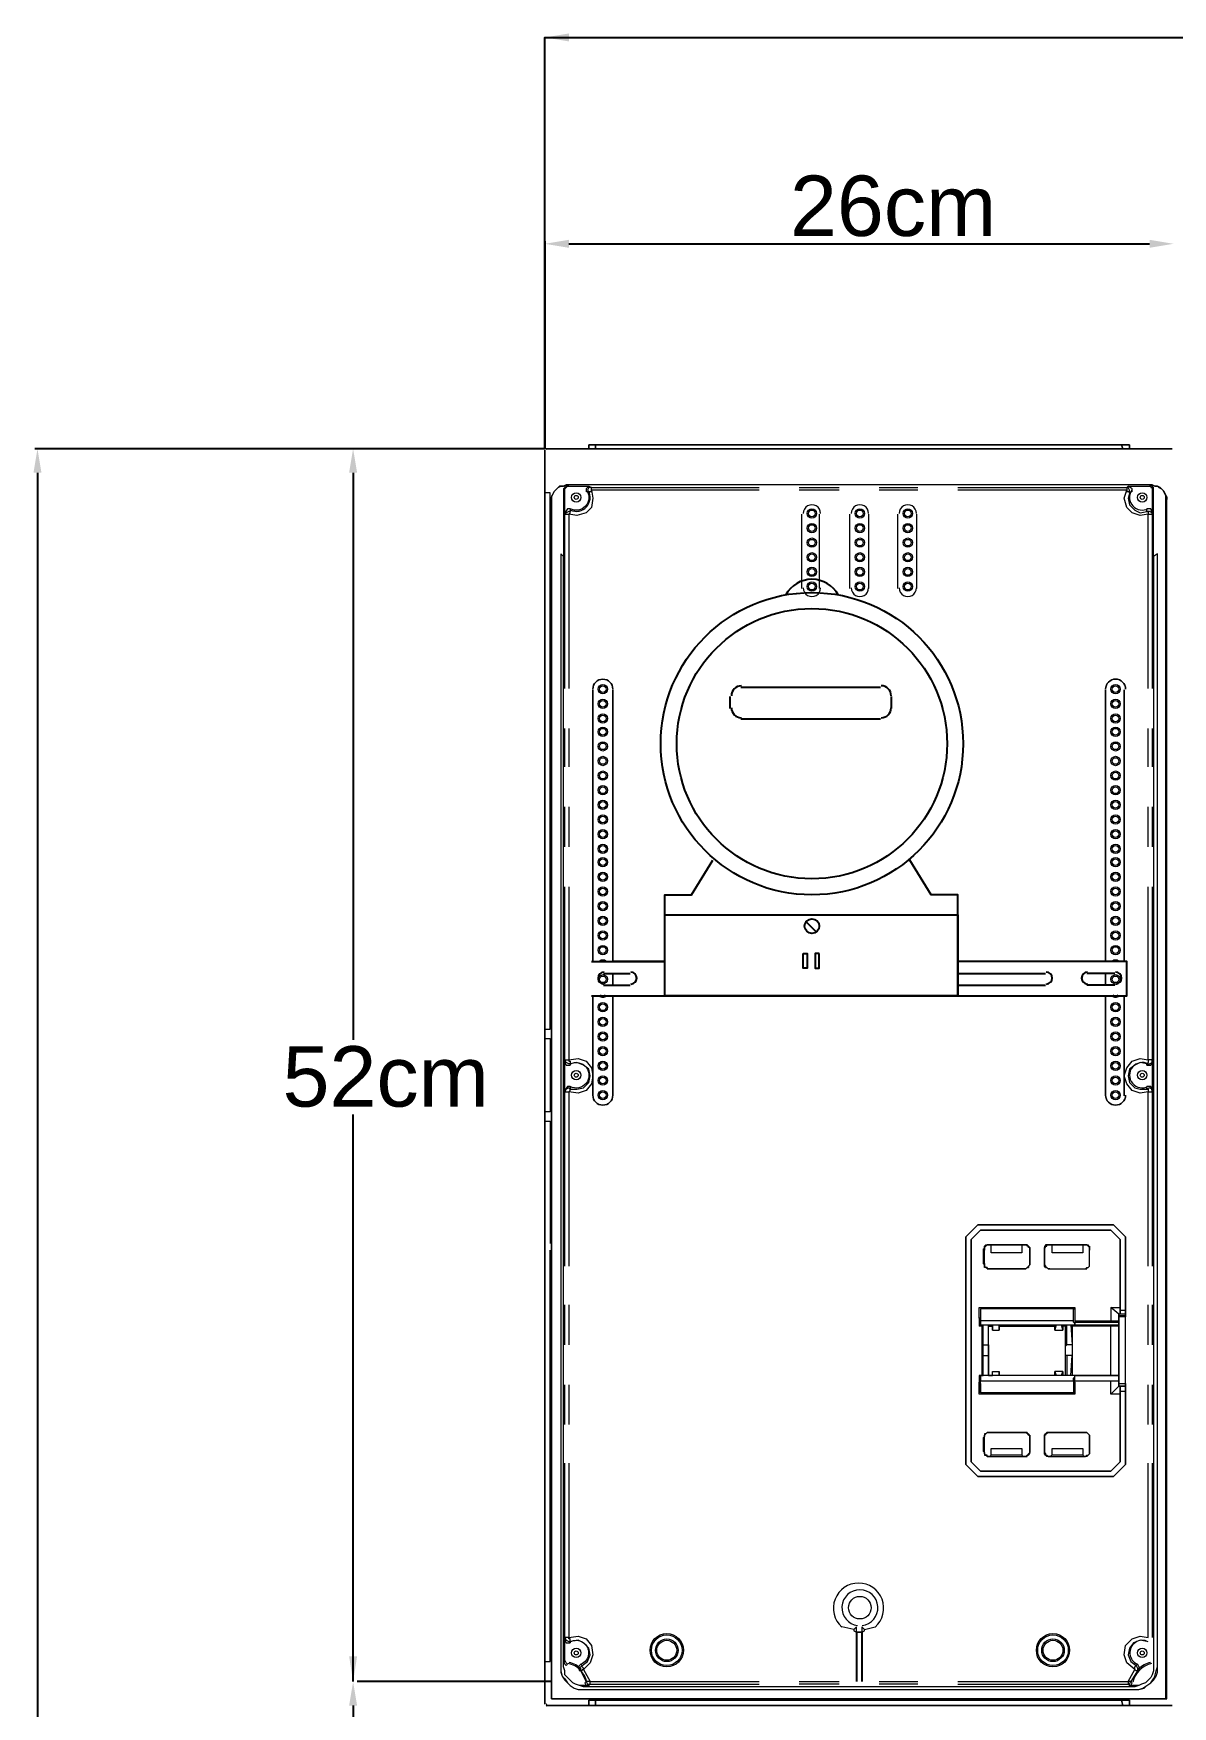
# Model space of a CAD drawing. Header units: millimetres. Extents: x -305 to 1353, y -289 to 1176.
# Drawn here: x -252.4 to -204.4, y 421.5 to 492.1 of the extents above; entities that cross this region are included whole.
import ezdxf

# ---------------------------------------------------------------- set-up
doc = ezdxf.new("R2010")
doc.units = ezdxf.units.MM
doc.header["$MEASUREMENT"] = 0
doc.layers.add('PDF_0', color=7, linetype='Continuous')
doc.layers.add('PDF_Text', color=7, linetype='Continuous')
doc.styles.add('PDF Arial', font='arial.ttf')

msp = doc.modelspace()

# ---------------------------------------------------------------- linework, layer by layer
at = {"layer": 'PDF_0', "color": 150, "lineweight": 25, "true_color": 0x007eff}
for points in [[(-230.815, 478.98), (-230.815, 491.896), (-45.328, 491.896), (-45.328, 470.276)], [(-230.815, 483.304), (-230.815, 474.544), (-239.014, 474.544)], [(-230.815, 483.304), (-230.815, 474.544), (-230.815, 483.304)], [(-229.804, 483.192), (-205.32, 483.192)], [(-234.971, 474.544), (-252.323, 474.544)], [(-252.211, 473.533), (-252.211, 396.654)], [(-238.902, 473.533), (-238.902, 449.61)], [(-238.902, 422.542), (-238.902, 446.465)], [(-230.534, 422.542), (-238.733, 422.542)], [(-238.902, 421.531), (-238.902, 396.654)]]:
    msp.add_lwpolyline(points, dxfattribs=at)
at = {"layer": 'PDF_0', "lineweight": 18}
for points in [[(-230.815, 421.587), (-230.815, 474.487)], [(-230.759, 474.544), (-204.365, 474.544)], [(-228.962, 474.544), (-228.962, 474.712), (-228.681, 474.712), (-206.499, 474.712), (-206.162, 474.712), (-206.162, 474.544), (-206.162, 474.712), (-206.499, 474.712), (-228.681, 474.712), (-228.962, 474.712)], [(-230.534, 472.41), (-230.534, 472.522), (-230.478, 472.634), (-230.422, 472.747), (-230.366, 472.803), (-230.253, 472.915), (-230.141, 472.971), (-230.029, 472.971), (-229.916, 473.027), (-230.029, 472.971), (-230.197, 472.971), (-230.253, 472.915), (-230.366, 472.803), (-230.422, 472.747), (-230.478, 472.634), (-230.534, 472.522)], [(-205.207, 473.027), (-205.095, 472.971), (-204.983, 472.971), (-204.926, 472.915), (-204.814, 472.859), (-204.758, 472.803), (-204.702, 472.69), (-204.646, 472.578), (-204.59, 472.522), (-204.59, 472.41), (-204.59, 472.522), (-204.646, 472.634), (-204.702, 472.747), (-204.758, 472.803), (-204.87, 472.915), (-204.983, 472.971), (-205.095, 472.971)], [(-229.186, 422.205), (-205.937, 422.205), (-205.769, 422.205), (-205.6, 422.261), (-205.432, 422.374), (-205.263, 422.486), (-205.151, 422.654), (-205.095, 422.767), (-205.039, 422.991), (-204.983, 423.16), (-204.983, 470.107), (-205.151, 469.995), (-205.151, 423.16), (-205.151, 422.991), (-205.207, 422.823), (-205.263, 422.711), (-205.376, 422.598), (-205.488, 422.486), (-205.656, 422.43), (-205.769, 422.374), (-205.937, 422.317), (-229.186, 422.317), (-229.355, 422.374), (-229.523, 422.43), (-229.636, 422.486), (-229.748, 422.598), (-229.86, 422.711), (-229.973, 422.823), (-229.973, 422.991), (-230.029, 423.16), (-230.029, 469.995), (-230.141, 470.107), (-230.141, 423.16), (-230.141, 422.991), (-230.085, 422.767), (-229.973, 422.654), (-229.86, 422.486), (-229.748, 422.374), (-229.579, 422.261), (-229.411, 422.205)], [(-228.793, 464.379), (-228.793, 452.923)], [(-227.951, 452.923), (-227.951, 464.379)], [(-207.173, 464.379), (-207.173, 452.923)], [(-206.387, 452.923), (-206.387, 464.379)], [(-227.951, 451.912), (-227.951, 452.418)], [(-207.173, 452.418), (-207.173, 451.912)], [(-228.793, 451.463), (-228.793, 447.251)], [(-227.951, 447.251), (-227.951, 451.463)], [(-207.173, 447.251), (-207.173, 451.463)], [(-206.387, 447.251), (-206.387, 451.463)], [(-213.069, 431.696), (-213.069, 441.299), (-212.564, 441.804), (-213.069, 441.299)], [(-210.598, 440.962), (-212.115, 440.962), (-212.058, 440.962), (-212.002, 440.962), (-210.711, 440.962), (-210.654, 440.962)], [(-210.374, 440.175), (-210.374, 440.793), (-210.374, 440.737)], [(-208.015, 440.962), (-209.588, 440.962), (-209.531, 440.962), (-209.419, 440.962), (-208.127, 440.962), (-208.071, 440.962)], [(-207.847, 440.737), (-207.847, 440.793), (-207.847, 440.849), (-207.903, 440.906), (-207.959, 440.962), (-208.015, 440.962), (-207.959, 440.962), (-207.903, 440.962), (-207.903, 440.906), (-207.847, 440.906), (-207.847, 440.849), (-207.847, 440.793)], [(-210.598, 439.951), (-210.542, 439.951), (-210.486, 440.007), (-210.43, 440.007), (-210.43, 440.063), (-210.374, 440.119), (-210.374, 440.175), (-210.374, 440.119), (-210.43, 440.063), (-210.43, 440.007), (-210.486, 440.007), (-210.542, 439.951)], [(-209.756, 440.175), (-209.756, 440.119), (-209.7, 440.063), (-209.7, 440.007), (-209.644, 440.007), (-209.588, 439.951), (-209.531, 439.951), (-209.588, 439.951), (-209.644, 440.007), (-209.7, 440.007), (-209.756, 440.063), (-209.756, 440.119)], [(-208.97, 437.368), (-209.026, 437.592), (-208.97, 437.536)], [(-211.665, 435.458), (-211.946, 435.458), (-212.115, 435.458), (-212.339, 435.458), (-212.452, 435.458), (-212.452, 435.402), (-212.452, 435.346), (-212.452, 435.29), (-212.452, 435.234), (-208.521, 435.234), (-208.521, 435.29), (-208.521, 435.346), (-208.464, 435.402), (-208.464, 435.458), (-208.633, 435.458), (-208.801, 435.458), (-209.026, 435.458), (-209.251, 435.458)], [(-212.115, 433.044), (-212.171, 433.044), (-212.227, 432.987), (-212.283, 432.987), (-212.283, 432.931), (-212.283, 432.875), (-212.339, 432.819), (-212.283, 432.819), (-212.283, 432.875), (-212.283, 432.931), (-212.227, 432.987), (-212.171, 433.044)], [(-208.015, 433.044), (-209.588, 433.044), (-209.531, 433.044)], [(-207.847, 432.819), (-207.847, 432.875), (-207.847, 432.931), (-207.903, 432.987), (-207.959, 433.044), (-208.015, 433.044), (-207.959, 433.044), (-207.903, 432.987), (-207.847, 432.931), (-207.847, 432.875)], [(-209.756, 432.257), (-209.756, 432.201), (-209.7, 432.145), (-209.7, 432.089), (-209.644, 432.089), (-209.588, 432.033), (-209.531, 432.033), (-209.588, 432.033), (-209.644, 432.033), (-209.7, 432.089), (-209.756, 432.145), (-209.756, 432.201)], [(-208.015, 432.033), (-207.959, 432.089), (-207.903, 432.089), (-207.847, 432.145), (-207.847, 432.201), (-207.847, 432.257), (-207.847, 432.201), (-207.847, 432.145), (-207.903, 432.089), (-207.959, 432.033)], [(-217.786, 424.676), (-217.674, 424.62), (-217.45, 424.62), (-217.337, 424.676), (-217.337, 424.732), (-217.45, 424.845), (-217.45, 424.62), (-217.674, 424.62), (-217.674, 424.845), (-217.786, 424.732)], [(-230.759, 421.531), (-204.365, 421.531)], [(-230.759, 421.531), (-204.365, 421.531)], [(-228.962, 421.531), (-228.962, 421.756), (-228.681, 421.756), (-206.499, 421.756), (-206.162, 421.756), (-206.162, 421.531), (-206.162, 421.756), (-206.499, 421.756), (-228.681, 421.756), (-228.962, 421.756)]]:
    msp.add_lwpolyline(points, close=True, dxfattribs=at)
for points in [[(-230.759, 474.544), (-204.365, 474.544)], [(-205.151, 469.995), (-205.151, 472.859), (-205.151, 472.915), (-205.207, 472.971), (-205.263, 473.027), (-229.86, 473.027), (-229.916, 472.971), (-229.973, 472.971), (-229.973, 472.915), (-230.029, 472.859), (-230.029, 469.995)], [(-205.207, 473.027), (-229.916, 473.027)], [(-206.05, 472.747), (-206.05, 472.859), (-206.218, 472.971), (-205.32, 472.971), (-205.263, 472.971), (-205.263, 472.915), (-205.207, 472.915), (-205.207, 472.859), (-205.207, 472.803), (-205.207, 471.848), (-205.263, 472.017), (-205.432, 472.017)], [(-230.815, 450.059), (-230.59, 450.059), (-230.59, 472.69), (-230.815, 472.69)], [(-230.534, 472.578), (-230.534, 421.812), (-230.534, 472.41)], [(-230.534, 472.41), (-230.534, 472.41)], [(-204.646, 472.578), (-204.646, 421.812), (-204.59, 421.812), (-204.59, 472.41)], [(-219.977, 468.647), (-219.977, 471.792)], [(-219.247, 471.792), (-219.247, 468.647)], [(-217.955, 468.647), (-217.955, 471.792)], [(-217.169, 471.792), (-217.169, 468.647)], [(-215.933, 468.647), (-215.933, 471.792)], [(-215.147, 471.792), (-215.147, 468.647)], [(-230.141, 470.107), (-230.141, 423.16), (-230.141, 422.935), (-230.085, 422.767), (-229.973, 422.598), (-229.86, 422.486), (-229.748, 422.374), (-229.579, 422.261), (-229.411, 422.205), (-229.186, 422.205), (-205.937, 422.205), (-205.769, 422.205), (-205.544, 422.261), (-205.432, 422.374), (-205.263, 422.486), (-205.151, 422.598), (-205.039, 422.767), (-204.983, 422.935), (-204.983, 423.16), (-204.983, 470.107)], [(-230.029, 469.995), (-230.029, 469.995)], [(-228.793, 464.379), (-228.793, 464.379)], [(-227.951, 464.379), (-227.951, 464.379)], [(-207.173, 464.379), (-207.173, 464.379)], [(-206.387, 464.379), (-206.387, 464.379)], [(-230.815, 449.666), (-230.59, 449.666), (-230.59, 446.577), (-230.815, 446.577)], [(-205.432, 448.543), (-205.263, 448.543), (-205.207, 448.655), (-205.207, 447.476), (-205.263, 447.644), (-205.432, 447.644)], [(-230.815, 446.184), (-230.59, 446.184), (-230.59, 441.018)], [(-212.564, 441.804), (-206.836, 441.804), (-212.564, 441.804)], [(-206.836, 441.804), (-206.33, 441.299), (-206.836, 441.804)], [(-212.845, 441.186), (-212.452, 441.579), (-212.845, 441.186)], [(-212.845, 431.808), (-212.845, 441.186), (-212.845, 431.808)], [(-212.452, 441.579), (-206.948, 441.579), (-212.452, 441.579)], [(-206.948, 441.579), (-206.555, 441.186), (-206.948, 441.579)], [(-206.33, 435.121), (-206.33, 435.009), (-206.611, 435.009), (-206.555, 435.009), (-206.33, 435.009), (-206.33, 434.953), (-206.33, 434.897), (-206.33, 434.841), (-206.33, 434.784), (-206.33, 431.696), (-206.33, 441.299), (-206.33, 438.21), (-206.33, 438.154), (-206.33, 438.098), (-206.33, 438.041), (-206.33, 437.985)], [(-206.555, 438.21), (-206.555, 441.186), (-206.555, 438.322), (-206.555, 438.266), (-206.555, 438.21), (-206.555, 438.154), (-206.555, 438.098), (-206.555, 438.041), (-206.555, 438.098), (-206.555, 438.154), (-206.555, 438.21), (-206.33, 438.21)], [(-230.815, 423.384), (-230.59, 423.384), (-230.59, 440.737)], [(-212.339, 440.793), (-212.283, 440.793), (-212.283, 440.849), (-212.283, 440.906), (-212.227, 440.962), (-212.171, 440.962), (-212.115, 440.962), (-212.171, 440.962), (-212.227, 440.906), (-212.283, 440.849), (-212.283, 440.793), (-212.283, 440.737)], [(-212.283, 440.175), (-212.283, 440.737), (-212.339, 440.793), (-212.339, 440.175), (-212.283, 440.175), (-212.283, 440.119), (-212.283, 440.063), (-212.227, 440.007), (-212.171, 440.007), (-212.171, 439.951), (-212.115, 439.951), (-212.171, 439.951), (-212.171, 440.007), (-212.227, 440.007), (-212.283, 440.007), (-212.283, 440.063), (-212.283, 440.119), (-212.339, 440.175)], [(-210.711, 440.962), (-210.711, 440.625), (-212.002, 440.625), (-212.002, 440.962)], [(-210.374, 440.737), (-210.374, 440.793), (-210.374, 440.849), (-210.43, 440.849), (-210.43, 440.906), (-210.486, 440.906), (-210.486, 440.962), (-210.542, 440.962), (-210.598, 440.962), (-210.542, 440.962), (-210.486, 440.962), (-210.43, 440.906), (-210.374, 440.849), (-210.374, 440.793)], [(-209.588, 440.962), (-209.644, 440.962), (-209.7, 440.962), (-209.7, 440.906), (-209.756, 440.906), (-209.756, 440.849), (-209.756, 440.793), (-209.756, 440.175), (-209.756, 440.737), (-209.756, 440.793)], [(-209.756, 440.737), (-209.756, 440.793), (-209.756, 440.849), (-209.7, 440.849), (-209.7, 440.906), (-209.644, 440.906), (-209.644, 440.962), (-209.588, 440.962), (-209.531, 440.962)], [(-209.588, 439.951), (-208.015, 439.951), (-207.959, 439.951), (-207.959, 440.007), (-207.903, 440.007), (-207.847, 440.063), (-207.847, 440.119), (-207.847, 440.175), (-207.847, 440.793)], [(-209.531, 439.951), (-208.015, 439.951), (-207.959, 440.007), (-207.903, 440.007), (-207.847, 440.063), (-207.847, 440.119), (-207.847, 440.175), (-207.847, 440.737)], [(-208.127, 440.962), (-208.127, 440.625), (-209.419, 440.625), (-209.419, 440.962)], [(-212.115, 439.951), (-210.598, 439.951), (-212.115, 439.951)], [(-212.508, 437.873), (-212.508, 438.322), (-208.464, 438.322), (-208.464, 437.873)], [(-206.33, 438.041), (-206.555, 438.041), (-206.611, 438.041), (-206.948, 438.322), (-206.948, 437.761)], [(-206.948, 438.322), (-206.555, 438.322)], [(-208.521, 438.266), (-208.464, 438.266), (-212.452, 438.266), (-212.452, 437.929), (-212.452, 437.873), (-212.508, 437.873), (-212.508, 437.536), (-212.452, 437.592)], [(-212.395, 437.536), (-212.395, 435.458), (-212.339, 435.458), (-212.339, 436.301), (-212.339, 436.357), (-212.339, 436.413), (-212.339, 436.469), (-212.339, 436.525), (-212.339, 436.581), (-212.339, 436.638), (-212.339, 436.694), (-212.339, 436.75), (-212.339, 437.592), (-212.395, 437.536), (-212.508, 437.536)], [(-208.521, 437.761), (-208.521, 438.266), (-212.452, 438.266), (-212.452, 437.761), (-212.452, 437.705), (-212.452, 437.648), (-212.452, 437.592), (-212.339, 437.592), (-212.115, 437.592), (-211.946, 437.592), (-211.665, 437.592), (-209.251, 437.592), (-209.026, 437.592), (-208.801, 437.592), (-208.633, 437.592), (-208.464, 437.592), (-208.464, 437.648), (-208.521, 437.705), (-208.521, 437.761), (-212.452, 437.761)], [(-212.339, 436.75), (-212.115, 436.75), (-212.115, 437.592), (-212.115, 437.536), (-211.946, 437.536), (-211.946, 437.592), (-211.946, 437.368), (-211.665, 437.368), (-211.665, 437.592), (-211.665, 437.536), (-209.307, 437.536), (-209.251, 437.592), (-209.307, 437.368), (-208.97, 437.368)], [(-208.801, 436.301), (-208.857, 436.301), (-208.857, 436.357), (-208.857, 436.413), (-208.857, 436.469), (-208.857, 436.525), (-208.857, 436.581), (-208.857, 436.638), (-208.857, 436.694), (-208.801, 436.75), (-208.801, 437.592), (-208.857, 437.536), (-208.97, 437.536)], [(-206.611, 437.536), (-206.667, 437.536), (-206.723, 437.536), (-206.78, 437.536), (-206.836, 437.536), (-206.892, 437.536), (-206.948, 437.536), (-208.577, 437.536), (-208.633, 437.592), (-208.577, 436.75), (-208.801, 436.75)], [(-208.464, 438.266), (-208.464, 437.929), (-208.464, 437.873), (-208.464, 437.761), (-208.464, 437.705), (-208.464, 437.592), (-206.611, 437.592)], [(-208.464, 437.761), (-206.948, 437.761), (-206.892, 437.761), (-206.836, 437.761), (-206.78, 437.761), (-206.723, 437.761), (-206.667, 437.761), (-206.611, 437.761)], [(-208.464, 437.705), (-206.611, 437.705)], [(-206.611, 437.985), (-206.33, 437.985), (-206.33, 437.929), (-206.611, 437.929), (-206.611, 437.985), (-206.611, 438.041), (-206.611, 437.761), (-206.611, 437.705), (-206.611, 437.592), (-206.611, 437.536), (-206.611, 435.458), (-206.611, 435.234), (-206.611, 435.009), (-206.611, 435.121), (-206.611, 437.929)], [(-206.611, 435.121), (-206.33, 435.121), (-206.33, 437.929)], [(-212.115, 435.458), (-212.115, 437.536)], [(-211.946, 437.368), (-211.946, 437.536)], [(-211.665, 437.536), (-211.665, 437.368)], [(-209.307, 437.368), (-209.307, 437.536)], [(-208.857, 435.458), (-208.857, 437.536)], [(-208.577, 437.536), (-208.577, 435.458)], [(-206.948, 435.458), (-206.948, 437.536)], [(-212.339, 436.301), (-212.115, 436.301), (-212.115, 435.458), (-211.946, 435.458), (-211.946, 435.627), (-211.665, 435.627), (-211.665, 435.458)], [(-212.115, 436.75), (-212.115, 436.694), (-212.115, 436.638), (-212.115, 436.581), (-212.115, 436.525), (-212.115, 436.469), (-212.115, 436.413), (-212.115, 436.357), (-212.115, 436.301)], [(-208.521, 435.234), (-208.521, 434.728), (-208.464, 434.728), (-208.464, 435.065), (-208.464, 435.121), (-208.464, 435.177), (-208.464, 435.234), (-208.464, 435.458), (-206.611, 435.458), (-206.667, 435.458), (-206.723, 435.458), (-206.78, 435.458), (-206.836, 435.458), (-206.892, 435.458), (-206.948, 435.458), (-208.577, 435.458), (-208.633, 435.458), (-208.577, 436.301), (-208.801, 436.301), (-208.801, 435.458), (-208.857, 435.458), (-208.97, 435.458), (-209.026, 435.458), (-208.97, 435.627), (-209.307, 435.627), (-209.251, 435.458), (-209.307, 435.458), (-211.665, 435.458), (-211.665, 435.627)], [(-208.577, 436.75), (-208.577, 436.694), (-208.577, 436.638), (-208.577, 436.581), (-208.577, 436.525), (-208.577, 436.469), (-208.577, 436.413), (-208.577, 436.357), (-208.577, 436.301)], [(-212.452, 435.458), (-212.508, 435.458), (-212.508, 435.177), (-212.452, 435.121), (-212.452, 435.065), (-212.452, 434.728), (-212.452, 435.234)], [(-212.508, 435.458), (-212.395, 435.458)], [(-211.946, 435.458), (-211.946, 435.627)], [(-209.307, 435.458), (-209.307, 435.627)], [(-208.97, 435.627), (-208.97, 435.458)], [(-208.464, 435.177), (-208.464, 434.672), (-212.508, 434.672), (-212.508, 435.177)], [(-208.464, 435.234), (-206.611, 435.234)], [(-206.948, 434.672), (-206.948, 435.234)], [(-206.555, 434.672), (-206.948, 434.672), (-206.611, 435.009)], [(-206.33, 434.784), (-206.555, 434.784), (-206.555, 434.841), (-206.555, 434.897), (-206.555, 434.953), (-206.555, 435.009), (-206.555, 434.953), (-206.555, 434.897), (-206.555, 434.841), (-206.555, 434.784), (-206.555, 434.728), (-206.555, 434.672), (-206.555, 431.808), (-206.555, 434.784)], [(-208.464, 434.728), (-212.452, 434.728), (-208.521, 434.728)], [(-212.339, 432.257), (-212.283, 432.201), (-212.283, 432.145), (-212.283, 432.089), (-212.227, 432.089), (-212.171, 432.033), (-212.115, 432.033), (-210.598, 432.033), (-210.542, 432.033), (-210.486, 432.033), (-210.486, 432.089), (-210.43, 432.089), (-210.43, 432.145), (-210.374, 432.145), (-210.374, 432.201), (-210.374, 432.257), (-210.374, 432.819), (-210.374, 432.875), (-210.374, 432.931), (-210.43, 432.931), (-210.43, 432.987), (-210.486, 432.987), (-210.486, 433.044), (-210.542, 433.044), (-210.598, 433.044), (-212.115, 433.044), (-210.598, 433.044), (-210.542, 433.044), (-210.486, 433.044), (-210.486, 432.987), (-210.43, 432.987), (-210.43, 432.931), (-210.374, 432.931), (-210.374, 432.875), (-210.374, 432.819), (-210.374, 432.257), (-210.374, 432.201), (-210.43, 432.145), (-210.43, 432.089), (-210.486, 432.089), (-210.542, 432.033), (-210.598, 432.033), (-210.654, 432.033), (-210.711, 432.089), (-212.002, 432.089), (-212.058, 432.033), (-212.115, 432.033), (-212.171, 432.033), (-212.171, 432.089), (-212.227, 432.089), (-212.283, 432.145), (-212.283, 432.201), (-212.283, 432.257)], [(-212.339, 432.819), (-212.339, 432.257), (-212.283, 432.257), (-212.283, 432.819)], [(-209.531, 433.044), (-209.588, 433.044), (-209.644, 433.044), (-209.644, 432.987), (-209.7, 432.987), (-209.7, 432.931), (-209.756, 432.931), (-209.756, 432.875), (-209.756, 432.819), (-209.756, 432.875), (-209.756, 432.931), (-209.7, 432.987), (-209.644, 433.044), (-209.588, 433.044)], [(-209.756, 432.257), (-209.756, 432.819), (-209.756, 432.257)], [(-207.847, 432.819), (-207.847, 432.257), (-207.847, 432.819)], [(-212.002, 432.089), (-212.002, 432.37), (-210.711, 432.37), (-210.711, 432.089)], [(-209.588, 432.033), (-208.015, 432.033), (-208.071, 432.033), (-208.127, 432.089), (-209.419, 432.089), (-209.531, 432.033)], [(-209.419, 432.089), (-209.419, 432.37), (-208.127, 432.37), (-208.127, 432.089)], [(-212.564, 431.19), (-213.069, 431.696), (-212.564, 431.19)], [(-212.452, 431.415), (-212.845, 431.808), (-212.452, 431.415)], [(-212.452, 431.415), (-206.948, 431.415), (-212.452, 431.415)], [(-206.555, 431.808), (-206.948, 431.415), (-206.555, 431.808)], [(-206.33, 431.696), (-206.836, 431.19), (-206.33, 431.696)], [(-212.564, 431.19), (-206.836, 431.19), (-212.564, 431.19)], [(-229.86, 423.272), (-229.916, 423.328), (-229.973, 423.441), (-229.973, 424.283), (-229.916, 424.171), (-229.748, 424.171)], [(-217.786, 424.732), (-218.292, 424.845)], [(-217.786, 424.732), (-217.786, 424.732)], [(-217.337, 424.732), (-216.888, 424.845)], [(-230.141, 423.16), (-230.141, 423.16)], [(-229.13, 422.486), (-229.074, 422.374), (-228.962, 422.374), (-229.186, 422.374), (-229.355, 422.374), (-229.523, 422.43), (-229.636, 422.486), (-229.748, 422.598), (-229.86, 422.711), (-229.973, 422.823), (-229.973, 422.991), (-230.029, 423.16), (-230.029, 423.384), (-229.973, 423.272), (-229.916, 423.216)], [(-205.151, 423.16), (-205.151, 422.991), (-205.207, 422.823), (-205.263, 422.711), (-205.376, 422.598), (-205.488, 422.486), (-205.656, 422.43), (-205.769, 422.374), (-205.937, 422.374), (-206.162, 422.374), (-206.106, 422.374), (-206.05, 422.486)], [(-229.186, 422.205), (-229.186, 422.205)], [(-205.937, 422.205), (-205.937, 422.205)], [(-230.759, 421.531), (-204.365, 421.531)], [(-204.646, 421.812), (-230.534, 421.812), (-204.59, 421.812)], [(-230.534, 421.812), (-230.534, 421.812)], [(-206.162, 421.531), (-206.162, 421.756), (-206.499, 421.756), (-228.681, 421.756), (-228.962, 421.756), (-228.962, 421.531)]]:
    msp.add_lwpolyline(points, dxfattribs=at)
at = {"layer": 'PDF_0', "lineweight": 0}
for points in [[(-228.681, 474.544), (-228.681, 474.712)], [(-206.499, 474.712), (-206.443, 474.544)], [(-206.274, 472.915), (-206.274, 472.803), (-206.274, 472.747), (-206.218, 472.747), (-206.162, 472.747), (-206.162, 472.69), (-206.162, 472.803), (-206.218, 472.915)], [(-228.681, 421.531), (-228.681, 421.756)], [(-206.499, 421.756), (-206.443, 421.531)]]:
    msp.add_lwpolyline(points, close=True, dxfattribs=at)
for points in [[(-229.973, 472.803), (-230.029, 472.859)], [(-229.86, 473.027), (-229.804, 472.971)], [(-221.774, 472.803), (-228.849, 472.803), (-228.849, 472.915), (-228.962, 472.915), (-229.018, 472.803), (-228.962, 472.69), (-229.074, 472.747)], [(-228.962, 472.971), (-228.849, 472.915), (-221.774, 472.915)], [(-220.089, 472.915), (-218.404, 472.915)], [(-216.719, 472.915), (-215.091, 472.915)], [(-213.406, 472.915), (-206.274, 472.915), (-206.218, 472.971)], [(-205.32, 472.971), (-205.263, 473.027)], [(-205.151, 472.859), (-205.207, 472.803)], [(-228.962, 472.69), (-228.962, 472.747), (-228.906, 472.747), (-228.849, 472.747), (-228.849, 472.803), (-228.793, 472.466), (-228.849, 472.073), (-229.074, 471.848), (-229.467, 471.736), (-229.804, 471.792), (-229.748, 471.848), (-229.748, 471.904)], [(-218.404, 472.803), (-220.089, 472.803)], [(-215.091, 472.803), (-216.719, 472.803)], [(-206.05, 472.747), (-206.162, 472.69), (-206.218, 472.466), (-206.162, 472.185), (-205.937, 471.96), (-205.713, 471.848), (-205.432, 471.904), (-205.376, 471.904), (-205.376, 471.848), (-205.376, 471.792), (-205.713, 471.736), (-206.05, 471.848), (-206.274, 472.073), (-206.387, 472.466), (-206.274, 472.803), (-213.406, 472.803)], [(-229.748, 472.017), (-229.748, 471.904), (-229.804, 471.904), (-229.916, 471.848), (-229.973, 471.792), (-229.804, 471.792), (-229.804, 464.435)], [(-229.973, 464.435), (-229.973, 471.792), (-229.973, 471.848)], [(-205.376, 464.435), (-205.376, 471.792), (-205.207, 471.792), (-205.207, 471.848), (-205.32, 471.904), (-205.432, 471.904), (-205.432, 472.017)], [(-205.207, 471.848), (-205.207, 471.792), (-205.207, 464.435)], [(-229.973, 461.122), (-229.973, 462.751)], [(-229.804, 462.751), (-229.804, 461.122)], [(-205.376, 461.122), (-205.376, 462.751)], [(-205.207, 462.751), (-205.207, 461.122)], [(-229.973, 457.753), (-229.973, 459.437)], [(-229.804, 459.437), (-229.804, 457.753)], [(-205.376, 457.753), (-205.376, 459.437)], [(-205.207, 459.437), (-205.207, 457.753)], [(-229.973, 448.655), (-229.973, 448.768), (-229.973, 456.068)], [(-229.804, 456.068), (-229.804, 448.768), (-229.804, 448.711), (-229.748, 448.711), (-229.748, 448.655), (-229.748, 448.599), (-229.804, 448.599), (-229.916, 448.655), (-229.973, 448.768), (-229.804, 448.768), (-229.411, 448.824), (-229.074, 448.711), (-228.849, 448.431), (-228.793, 448.094), (-228.849, 447.757), (-229.074, 447.476), (-229.411, 447.364), (-229.804, 447.42), (-229.748, 447.476), (-229.748, 447.532), (-229.467, 447.532), (-229.186, 447.588), (-228.962, 447.813), (-228.906, 448.094), (-228.962, 448.374), (-229.186, 448.543), (-229.467, 448.655), (-229.748, 448.599), (-229.748, 448.543)], [(-205.376, 440.063), (-205.376, 447.42), (-205.207, 447.42), (-205.207, 447.532), (-205.32, 447.588), (-205.432, 447.532), (-205.376, 447.532), (-205.376, 447.476), (-205.376, 447.42), (-205.713, 447.364), (-206.05, 447.476), (-206.274, 447.757), (-206.387, 448.094), (-206.274, 448.431), (-206.05, 448.711), (-205.713, 448.824), (-205.376, 448.768), (-205.376, 448.711), (-205.376, 448.655), (-205.432, 448.599), (-205.32, 448.599), (-205.207, 448.655), (-205.207, 448.768), (-205.376, 448.768), (-205.376, 456.068)], [(-205.207, 456.068), (-205.207, 448.768), (-205.207, 448.655)], [(-205.432, 448.543), (-205.432, 448.599), (-205.713, 448.655), (-205.937, 448.543), (-206.162, 448.374), (-206.218, 448.094), (-206.162, 447.813), (-205.937, 447.588), (-205.713, 447.532), (-205.432, 447.532), (-205.432, 447.644)], [(-229.748, 447.644), (-229.748, 447.532), (-229.804, 447.588), (-229.916, 447.532), (-229.973, 447.42), (-229.804, 447.42), (-229.804, 440.063)], [(-229.973, 440.063), (-229.973, 447.42), (-229.973, 447.476)], [(-205.207, 447.476), (-205.207, 447.42), (-205.207, 440.063)], [(-229.973, 436.75), (-229.973, 438.435)], [(-229.804, 438.435), (-229.804, 436.75)], [(-205.376, 436.75), (-205.376, 438.435)], [(-205.207, 438.435), (-205.207, 436.75)], [(-229.973, 433.38), (-229.973, 435.065)], [(-229.804, 435.065), (-229.804, 433.38)], [(-205.376, 433.38), (-205.376, 435.065)], [(-205.207, 435.065), (-205.207, 433.38)], [(-229.973, 424.283), (-229.973, 424.395), (-229.973, 431.752)], [(-229.804, 431.752), (-229.804, 424.395), (-229.973, 424.395), (-229.916, 424.283), (-229.804, 424.227), (-229.748, 424.227), (-229.748, 424.171)], [(-213.406, 422.542), (-206.218, 422.542), (-206.218, 422.43), (-206.162, 422.43), (-206.106, 422.542), (-206.162, 422.542), (-206.218, 422.542), (-205.937, 423.048), (-205.937, 423.104), (-205.937, 423.16), (-205.881, 423.216), (-205.825, 423.104), (-205.825, 422.991), (-205.881, 422.991), (-205.937, 423.048), (-206.274, 423.328), (-206.387, 423.665), (-206.33, 424.058), (-206.05, 424.339), (-205.713, 424.451), (-205.376, 424.395), (-205.376, 431.752)], [(-205.207, 431.752), (-205.207, 424.395)], [(-229.299, 423.272), (-229.243, 423.216), (-229.018, 423.384), (-228.906, 423.665), (-228.962, 423.946), (-229.186, 424.171), (-229.411, 424.283), (-229.748, 424.227), (-229.748, 424.283), (-229.748, 424.339), (-229.804, 424.339), (-229.804, 424.395), (-229.411, 424.451), (-229.074, 424.339), (-228.849, 424.058), (-228.793, 423.665), (-228.906, 423.328), (-229.186, 423.048), (-229.186, 423.104), (-229.243, 423.16), (-229.243, 423.216), (-229.355, 423.104), (-229.299, 422.991), (-229.243, 422.991), (-229.243, 423.048), (-229.186, 423.048), (-228.906, 422.542), (-221.774, 422.542)], [(-205.432, 424.227), (-205.713, 424.283), (-205.993, 424.171), (-206.162, 423.946), (-206.218, 423.665), (-206.106, 423.384), (-205.881, 423.216), (-205.825, 423.272)], [(-230.029, 423.384), (-229.973, 423.384), (-229.973, 423.441)], [(-230.029, 423.16), (-230.029, 423.16)], [(-229.86, 423.272), (-229.916, 423.216)], [(-229.13, 422.486), (-229.074, 422.542), (-229.018, 422.43), (-228.906, 422.43), (-228.906, 422.542), (-228.962, 422.542), (-229.018, 422.542), (-229.074, 422.542), (-229.299, 422.991), (-229.355, 422.991)], [(-205.769, 422.991), (-205.825, 422.991), (-206.106, 422.542), (-206.05, 422.486)], [(-229.186, 422.374), (-229.186, 422.317)], [(-228.962, 422.374), (-228.906, 422.43), (-221.774, 422.43)], [(-220.089, 422.542), (-218.404, 422.542)], [(-218.404, 422.43), (-220.089, 422.43)], [(-216.719, 422.542), (-215.091, 422.542)], [(-215.091, 422.43), (-216.719, 422.43)], [(-213.406, 422.43), (-206.218, 422.43), (-206.162, 422.374)], [(-205.937, 422.317), (-205.937, 422.374)], [(-228.681, 421.756), (-228.681, 421.531)], [(-206.443, 421.531), (-206.499, 421.756)]]:
    msp.add_lwpolyline(points, dxfattribs=at)
at = {"layer": 'PDF_0', "lineweight": 18}
for points in [[(-229.047, 472.784, -0.775478), (-229.748, 472.017), (-229.86, 472.017), (-229.973, 471.848), (-229.973, 472.803), (-229.973, 472.859), (-229.916, 472.915), (-229.86, 472.971), (-229.804, 472.971), (-228.962, 472.971), (-229.074, 472.859), (-229.074, 472.747)], [(-229.748, 448.592, -1.671898), (-229.748, 447.644), (-229.86, 447.644), (-229.973, 447.476), (-229.973, 448.655), (-229.916, 448.543), (-229.748, 448.543)], [(-229.748, 424.22, -1.055203), (-229.299, 423.272), (-229.411, 423.16), (-229.355, 422.991)], [(-205.376, 424.22, 1.055362), (-205.825, 423.272), (-205.769, 423.16), (-205.769, 422.991)]]:
    msp.add_lwpolyline(points, format="xyb", dxfattribs=at)
for points in [[(-227.951, 464.407, 0.999967), (-228.793, 464.407, -0.999967)], [(-206.33, 464.407, 0.999967), (-207.173, 464.407, -0.999967)], [(-228.793, 447.279, 0.999977), (-227.951, 447.279, -0.999977)], [(-207.173, 447.279, 0.999977), (-206.33, 447.279, -0.999977)]]:
    msp.add_lwpolyline(points, format="xyb", close=True, dxfattribs=at)
at = {"layer": 'PDF_0', "lineweight": 25}
for points in [[(-222.56, 464.492), (-216.663, 464.492)], [(-223.009, 463.593), (-223.009, 464.098)], [(-216.214, 464.098), (-216.214, 463.593)], [(-216.663, 463.144), (-222.56, 463.144)], [(-225.761, 451.463), (-225.761, 455.731), (-224.638, 455.731), (-223.739, 457.191)], [(-213.406, 451.463), (-213.406, 455.731), (-214.529, 455.731), (-215.428, 457.191)], [(-219.359, 454.159), (-219.808, 454.608), (-219.359, 454.159)], [(-228.849, 451.463), (-206.274, 451.463), (-206.274, 452.923), (-213.406, 452.923)], [(-228.849, 452.923), (-225.761, 452.923), (-227.951, 452.923)], [(-228.344, 452.418), (-227.221, 452.418)], [(-213.406, 452.418), (-209.7, 452.418)], [(-206.78, 452.418), (-207.959, 452.418)], [(-228.344, 451.912), (-227.221, 451.912)], [(-213.406, 451.912), (-209.7, 451.912)], [(-206.78, 451.912), (-207.959, 451.912)], [(-217.674, 424.62), (-217.674, 422.542)], [(-217.45, 424.62), (-217.45, 422.542)]]:
    msp.add_lwpolyline(points, dxfattribs=at)
for points in [[(-225.761, 454.889), (-213.406, 454.889), (-213.406, 451.463), (-225.761, 451.463)], [(-219.92, 453.26), (-219.752, 453.26), (-219.752, 452.642), (-219.92, 452.642)], [(-219.247, 453.26), (-219.415, 453.26), (-219.415, 452.642), (-219.247, 452.642)]]:
    msp.add_lwpolyline(points, close=True, dxfattribs=at)
for points in [[(-228.316, 452.474, 0.414167), (-228.569, 452.221, 0.414167), (-228.316, 451.968)], [(-227.193, 451.968, 0.414167), (-226.94, 452.221, 0.414167), (-227.193, 452.474)], [(-209.672, 451.968, 0.414167), (-209.419, 452.221, 0.414167), (-209.672, 452.474)], [(-207.931, 452.474, 0.414167), (-208.184, 452.221, 0.414167), (-207.931, 451.968)], [(-206.752, 451.968, 0.414167), (-206.499, 452.221, 0.414167), (-206.752, 452.474)]]:
    msp.add_lwpolyline(points, format="xyb", dxfattribs=at)
at = {"layer": 'PDF_0', "lineweight": 18}
for centre, radius in [((-229.495, 472.494), 0.197), ((-229.495, 472.494), 0.0843), ((-205.628, 472.494), 0.197), ((-205.628, 472.494), 0.0843), ((-219.555, 471.82), 0.197), ((-219.555, 471.82), 0.14), ((-217.534, 471.82), 0.197), ((-217.534, 471.82), 0.14), ((-215.512, 471.82), 0.197), ((-215.512, 471.82), 0.14), ((-219.555, 471.202), 0.197), ((-219.555, 470.585), 0.197), ((-219.555, 471.202), 0.14), ((-217.534, 471.202), 0.197), ((-217.534, 470.585), 0.197), ((-217.534, 471.202), 0.14), ((-215.512, 471.202), 0.197), ((-215.512, 470.585), 0.197), ((-215.512, 471.202), 0.14), ((-219.555, 469.967), 0.197), ((-219.555, 470.585), 0.14), ((-219.555, 469.967), 0.14), ((-217.534, 469.967), 0.197), ((-217.534, 470.585), 0.14), ((-217.534, 469.967), 0.14), ((-215.512, 469.967), 0.197), ((-215.512, 470.585), 0.14), ((-215.512, 469.967), 0.14), ((-219.555, 469.349), 0.197), ((-219.555, 469.349), 0.14), ((-217.534, 469.349), 0.197), ((-217.534, 469.349), 0.14), ((-215.512, 469.349), 0.197), ((-215.512, 469.349), 0.14), ((-219.555, 468.731), 0.197), ((-219.555, 468.731), 0.14), ((-217.534, 468.731), 0.197), ((-217.534, 468.731), 0.14), ((-215.512, 468.731), 0.197), ((-215.512, 468.731), 0.14), ((-228.372, 464.407), 0.197), ((-228.372, 464.407), 0.14), ((-206.752, 464.407), 0.197), ((-206.752, 464.407), 0.14), ((-228.372, 463.79), 0.197), ((-228.372, 463.79), 0.14), ((-206.752, 463.79), 0.197), ((-206.752, 463.79), 0.14), ((-228.372, 463.172), 0.197), ((-228.372, 463.172), 0.14), ((-206.752, 463.172), 0.197), ((-206.752, 463.172), 0.14), ((-228.372, 462.61), 0.197), ((-228.372, 462.61), 0.14), ((-206.752, 462.61), 0.197), ((-206.752, 462.61), 0.14), ((-228.372, 461.993), 0.197), ((-228.372, 461.375), 0.197), ((-228.372, 461.993), 0.14), ((-206.752, 461.993), 0.197), ((-206.752, 461.375), 0.197), ((-206.752, 461.993), 0.14), ((-228.372, 460.757), 0.197), ((-228.372, 461.375), 0.14), ((-228.372, 460.757), 0.14), ((-206.752, 460.757), 0.197), ((-206.752, 461.375), 0.14), ((-206.752, 460.757), 0.14), ((-228.372, 460.139), 0.197), ((-228.372, 460.139), 0.14), ((-206.752, 460.139), 0.197), ((-206.752, 460.139), 0.14), ((-228.372, 459.522), 0.197), ((-228.372, 459.522), 0.14), ((-206.752, 459.522), 0.197), ((-206.752, 459.522), 0.14), ((-228.372, 458.904), 0.197), ((-228.372, 458.904), 0.14), ((-206.752, 458.904), 0.197), ((-206.752, 458.904), 0.14), ((-228.372, 458.286), 0.197), ((-228.372, 458.286), 0.14), ((-206.752, 458.286), 0.197), ((-206.752, 458.286), 0.14), ((-228.372, 457.668), 0.197), ((-228.372, 457.668), 0.14), ((-206.752, 457.668), 0.197), ((-206.752, 457.668), 0.14), ((-228.372, 457.107), 0.197), ((-228.372, 456.489), 0.197), ((-228.372, 457.107), 0.14), ((-228.372, 456.489), 0.14), ((-206.752, 457.107), 0.197), ((-206.752, 456.489), 0.197), ((-206.752, 457.107), 0.14), ((-206.752, 456.489), 0.14), ((-228.372, 455.871), 0.197), ((-228.372, 455.871), 0.14), ((-206.752, 455.871), 0.197), ((-206.752, 455.871), 0.14), ((-228.372, 455.254), 0.197), ((-228.372, 455.254), 0.14), ((-206.752, 455.254), 0.197), ((-206.752, 455.254), 0.14), ((-228.372, 454.636), 0.197), ((-228.372, 454.636), 0.14), ((-206.752, 454.636), 0.197), ((-206.752, 454.636), 0.14), ((-228.372, 454.018), 0.197), ((-228.372, 454.018), 0.14), ((-206.752, 454.018), 0.197), ((-206.752, 454.018), 0.14), ((-228.372, 453.4), 0.197), ((-228.372, 453.401), 0.14), ((-206.752, 453.4), 0.197), ((-206.752, 453.401), 0.14), ((-228.372, 452.165), 0.197), ((-228.372, 452.165), 0.14), ((-206.752, 452.165), 0.197), ((-206.752, 452.165), 0.14), ((-228.372, 450.986), 0.197), ((-228.372, 450.986), 0.14), ((-206.752, 450.986), 0.197), ((-206.752, 450.986), 0.14), ((-228.372, 450.368), 0.197), ((-228.372, 450.368), 0.14), ((-206.752, 450.368), 0.197), ((-206.752, 450.368), 0.14), ((-228.372, 449.75), 0.197), ((-228.372, 449.75), 0.14), ((-206.752, 449.75), 0.197), ((-206.752, 449.75), 0.14), ((-228.372, 449.133), 0.197), ((-228.372, 449.133), 0.14), ((-206.752, 449.133), 0.197), ((-206.752, 449.133), 0.14), ((-229.495, 448.122), 0.197), ((-229.495, 448.122), 0.0843), ((-228.372, 448.515), 0.197), ((-228.372, 448.515), 0.14), ((-206.752, 448.515), 0.197), ((-206.752, 448.515), 0.14), ((-205.628, 448.122), 0.197), ((-205.628, 448.122), 0.0843), ((-228.372, 447.897), 0.197), ((-228.372, 447.279), 0.197), ((-228.372, 447.897), 0.14), ((-206.752, 447.897), 0.197), ((-206.752, 447.279), 0.197), ((-206.752, 447.897), 0.14), ((-228.372, 447.279), 0.14), ((-206.752, 447.279), 0.14), ((-217.534, 425.659), 0.477), ((-217.534, 425.659), 0.477), ((-225.677, 423.862), 0.702), ((-225.677, 423.862), 0.646), ((-225.676, 423.862), 0.477), ((-225.677, 423.862), 0.421), ((-209.391, 423.862), 0.702), ((-209.391, 423.862), 0.646), ((-209.391, 423.862), 0.477), ((-209.391, 423.862), 0.421), ((-229.495, 423.75), 0.197), ((-229.495, 423.749), 0.0843), ((-205.628, 423.75), 0.197), ((-205.628, 423.749), 0.0843)]:
    msp.add_circle(centre, radius, dxfattribs=at)
at = {"layer": 'PDF_0', "lineweight": 25}
for centre, radius in [((-219.555, 462.105), 6.374), ((-219.555, 462.105), 5.7), ((-219.555, 454.411), 0.309)]:
    msp.add_circle(centre, radius, dxfattribs=at)
at = {"layer": 'PDF_0', "lineweight": 18}
for centre, radius, start, end in [((-230.731, 474.516), 0.0281, 90.02089, 179.97911), ((-229.495, 472.494), 0.59, 246.09478, 27.98385), ((-219.555, 471.82), 0.365, 359.99961, 180.00168), ((-217.534, 471.82), 0.365, 359.99961, 180.00168), ((-215.512, 471.82), 0.365, 359.99961, 180.00168), ((-205.628, 472.494), 0.533, 147.05531, 298.23114), ((-219.555, 468.675), 0.365, 179.99832, 0.00168), ((-217.534, 468.675), 0.365, 179.99832, 0.00168), ((-215.512, 468.675), 0.365, 179.99832, 0.00168), ((-228.372, 452.783), 0.197, 49.20122, 130.79878), ((-228.372, 452.783), 0.14, 56.27232, 123.72768), ((-206.752, 452.783), 0.197, 49.20122, 130.79878), ((-206.752, 452.783), 0.14, 56.27232, 123.72768), ((-228.372, 451.603), 0.197, 219.87916, 320.11694), ((-228.372, 451.603), 0.14, 224.77412, 315.23139), ((-206.752, 451.603), 0.197, 219.87916, 320.11694), ((-206.752, 451.603), 0.14, 224.77412, 315.23139), ((-205.628, 448.122), 0.534, 61.78063, 298.22462), ((-217.534, 425.659), 0.758, 277.08951, 262.90843), ((-230.057, 422.29), 1.039, 12.39441, 77.61778), ((-230.057, 422.289), 1.095, 45.12488, 75.83263), ((-205.011, 422.289), 1.039, 102.39222, 167.60778), ((-205.011, 422.29), 1.095, 104.17035, 134.88726), ((-230.731, 421.616), 0.0281, 180.02089, 269.97911), ((-230.731, 421.503), 0.0281, 90.02089, 179.97911)]:
    msp.add_arc(centre, radius, start, end, dxfattribs=at)
at = {"layer": 'PDF_0', "lineweight": 25}
for centre, radius, start, end in [((-219.555, 467.777), 1.263, 28.60098, 151.20642), ((-222.532, 464.126), 0.421, 90.00133, 179.99867), ((-216.635, 464.127), 0.421, 0.00245, 90.00519), ((-222.532, 463.621), 0.421, 180.00133, 269.99867), ((-216.635, 463.621), 0.421, 270.00133, 359.99867)]:
    msp.add_arc(centre, radius, start, end, dxfattribs=at)
at = {"layer": 'PDF_0', "lineweight": 0}
msp.add_arc((-217.59, 425.638), 1.06, 311.48454, 228.51546, dxfattribs=at)
at = {"layer": 'PDF_0', "color": 150, "true_color": 0x007eff, "transparency": 33554559}
for points in [[(-229.804, 492.065), (-229.804, 491.728), (-230.815, 491.896)], [(-229.804, 483.36), (-229.804, 483.023), (-230.815, 483.192)], [(-205.32, 483.36), (-205.32, 483.023), (-204.309, 483.192)], [(-252.379, 473.533), (-252.042, 473.533), (-252.211, 474.544)], [(-239.07, 473.533), (-238.733, 473.533), (-238.902, 474.544)], [(-239.07, 423.609), (-238.733, 423.609), (-238.902, 422.542)], [(-239.07, 421.531), (-238.733, 421.531), (-238.902, 422.542)]]:
    msp.add_solid(points, dxfattribs=at)

# ---------------------------------------------------------------- texts
at = {"layer": 'PDF_Text', "color": 30, "true_color": 0xff7e00, "char_height": 2.548, "attachment_point": 7, "style": 'PDF Arial'}
for s, insert in [('26cm', (-220.482, 483.486)), ('52cm', (-241.878, 446.759))]:
    msp.add_mtext(s, dxfattribs=dict(at, insert=insert))

doc.saveas('drawing.dxf')
